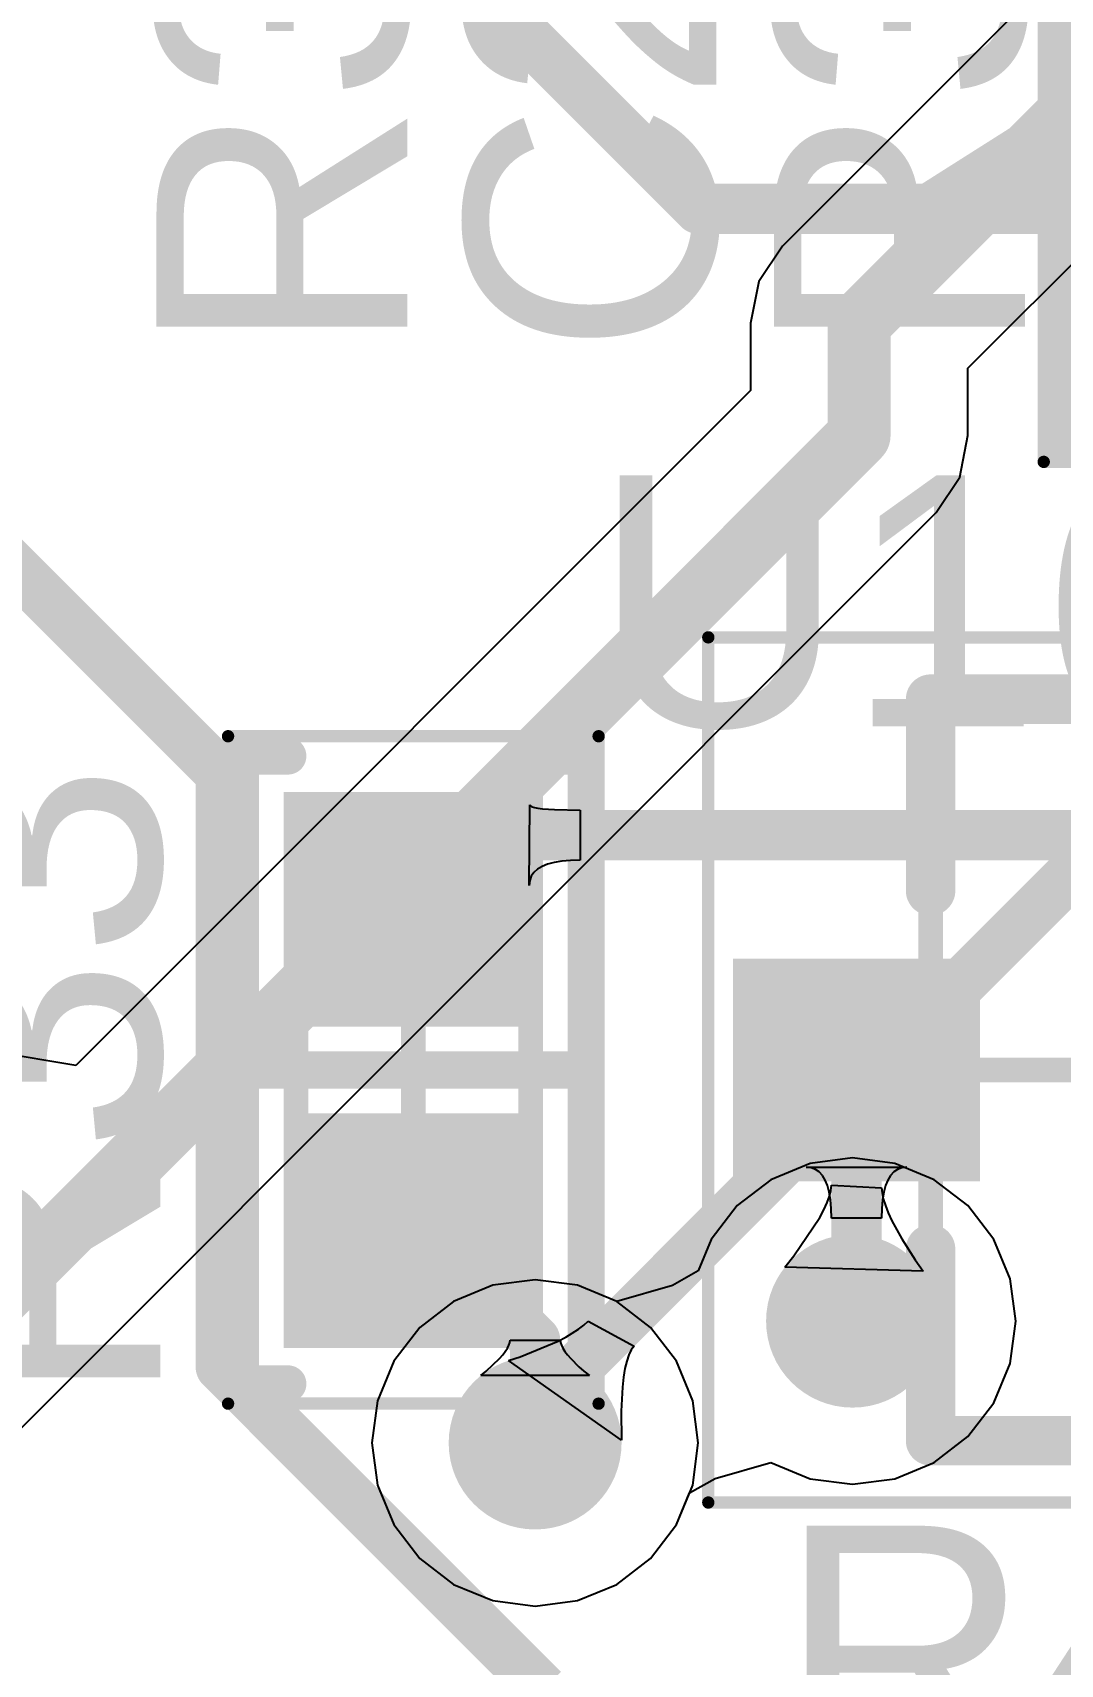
# Model space of a CAD drawing. Header units: inches. Extents: x -0.01 to 3.94, y -0.06 to 4.68.
# Drawn here: x 1.2493 to 1.4131, y 3.3053 to 3.5652 of the extents above; entities that cross this region are included whole.
import ezdxf

# ---------------------------------------------------------------- set-up
doc = ezdxf.new("R2010")
doc.units = ezdxf.units.IN
doc.header["$MEASUREMENT"] = 0
for name, color, linetype in [('Bottom Layer', 5, 'Continuous'), ('Int1 -GND)', 16, 'Continuous'), ('Int2 -PWR)', 76, 'Continuous'), ('Top 3D Body', 56, 'Continuous'), ('Top Courtyard', 56, 'Continuous'), ('Top Layer', 1, 'Continuous'), ('Top Overlay', 2, 'Continuous'), ('Top Paste', 8, 'Continuous'), ('Top Solder', 216, 'Continuous'), ('Via Holes', 16, 'Continuous')]:
    doc.layers.add(name, color=color, linetype=linetype)
doc.styles.add('Arial', font='', dxfattribs={"height": 0.2})
doc.styles.get('Arial').set_extended_font_data('Arial')

# ---------------------------------------------------------------- blocks, each defined once
blk = doc.blocks.new('ON_SEMI_SOT_23_3_448')
at = {"layer": 'Top Layer'}
for points in [[(-0.05709, 0.02165), (-0.05709, 0.05315), (-0.02165, 0.05315), (-0.02165, 0.02165)], [(0.02165, -0.01575), (0.02165, 0.01575), (0.05709, 0.01575), (0.05709, -0.01575)], [(-0.05709, -0.05315), (-0.05709, -0.02165), (-0.02165, -0.02165), (-0.02165, -0.05315)]]:
    blk.add_hatch(color=1, dxfattribs=at).paths.add_polyline_path(points)
at = {"layer": 'Top Paste'}
for points in [[(-0.05709, 0.02165), (-0.05709, 0.05315), (-0.02165, 0.05315), (-0.02165, 0.02165)], [(0.02165, -0.01575), (0.02165, 0.01575), (0.05709, 0.01575), (0.05709, -0.01575)], [(-0.05709, -0.05315), (-0.05709, -0.02165), (-0.02165, -0.02165), (-0.02165, -0.05315)]]:
    blk.add_hatch(color=8, dxfattribs=at).paths.add_polyline_path(points)
at = {"layer": 'Top Solder'}
for points in [[(-0.05905, 0.01969), (-0.05905, 0.05512), (-0.01968, 0.05512), (-0.01968, 0.01969)], [(0.01969, -0.01772), (0.01969, 0.01772), (0.05906, 0.01772), (0.05906, -0.01772)], [(-0.05905, -0.05512), (-0.05905, -0.01969), (-0.01968, -0.01969), (-0.01968, -0.05512)]]:
    blk.add_hatch(color=216, dxfattribs=at).paths.add_polyline_path(points)
at = {"layer": 'Top 3D Body'}
for points in [[(-0.02756, 0.05906, 0.00394, 0.00394, 0), (-0.02756, -0.05906, 0.00394, 0.00394, 0)], [(0.02756, 0.05906, 0.00394, 0.00394, 0), (-0.02756, 0.05906, 0.00394, 0.00394, 0)], [(0.02756, 0.05906, 0.00394, 0.00394, 0), (0.02756, -0.05906, 0.00394, 0.00394, 0)], [(0.02756, -0.05906, 0.00394, 0.00394, 0), (-0.02756, -0.05906, 0.00394, 0.00394, 0)]]:
    blk.add_lwpolyline(points, format="xyseb", dxfattribs=at)
for points in [[(-0.02854, 0.05906, 0.00197, 0.00197, 1), (-0.02658, 0.05906, 0.00197, 0.00197, 1)], [(-0.02854, 0.05906, 0.00197, 0.00197, 1), (-0.02658, 0.05906, 0.00197, 0.00197, 1)], [(0.02657, 0.05906, 0.00197, 0.00197, 1), (0.02854, 0.05906, 0.00197, 0.00197, 1)], [(0.02657, 0.05906, 0.00197, 0.00197, 1), (0.02854, 0.05906, 0.00197, 0.00197, 1)], [(-0.02854, -0.05906, 0.00197, 0.00197, 1), (-0.02658, -0.05906, 0.00197, 0.00197, 1)], [(-0.02854, -0.05906, 0.00197, 0.00197, 1), (-0.02658, -0.05906, 0.00197, 0.00197, 1)], [(0.02657, -0.05906, 0.00197, 0.00197, 1), (0.02854, -0.05906, 0.00197, 0.00197, 1)], [(0.02657, -0.05906, 0.00197, 0.00197, 1), (0.02854, -0.05906, 0.00197, 0.00197, 1)]]:
    blk.add_lwpolyline(points, format="xyseb", close=True, dxfattribs=at)
at = {"layer": 'Top Courtyard'}
for points in [[(-0.06299, 0.0689, 0.00197, 0.00197, 0), (-0.06299, -0.0689, 0.00197, 0.00197, 0)], [(0.06299, 0.0689, 0.00197, 0.00197, 0), (-0.06299, 0.0689, 0.00197, 0.00197, 0)], [(0.06299, 0.0689, 0.00197, 0.00197, 0), (0.06299, -0.0689, 0.00197, 0.00197, 0)], [(0, 0.01969, 0.00394, 0.00394, 0), (0, -0.01968, 0.00394, 0.00394, 0)], [(0.01968, 0, 0.00394, 0.00394, 0), (-0.01969, 0, 0.00394, 0.00394, 0)], [(0.06299, -0.0689, 0.00197, 0.00197, 0), (-0.06299, -0.0689, 0.00197, 0.00197, 0)]]:
    blk.add_lwpolyline(points, format="xyseb", dxfattribs=at)
for points in [[(-0.06348, 0.0689, 0.000984, 0.000984, 1), (-0.0625, 0.0689, 0.000984, 0.000984, 1)], [(-0.06348, 0.0689, 0.000984, 0.000984, 1), (-0.0625, 0.0689, 0.000984, 0.000984, 1)], [(0.0625, 0.0689, 0.000984, 0.000984, 1), (0.06348, 0.0689, 0.000984, 0.000984, 1)], [(0.0625, 0.0689, 0.000984, 0.000984, 1), (0.06348, 0.0689, 0.000984, 0.000984, 1)], [(-0.00098, 0.01969, 0.00197, 0.00197, 1), (0.00098, 0.01969, 0.00197, 0.00197, 1)], [(-0.02067, 0, 0.00197, 0.00197, 1), (-0.0187, 0, 0.00197, 0.00197, 1)], [(0.0187, 0, 0.00197, 0.00197, 1), (0.02067, 0, 0.00197, 0.00197, 1)], [(-0.00098, -0.01968, 0.00197, 0.00197, 1), (0.00098, -0.01968, 0.00197, 0.00197, 1)], [(-0.06348, -0.0689, 0.000984, 0.000984, 1), (-0.0625, -0.0689, 0.000984, 0.000984, 1)], [(-0.06348, -0.0689, 0.000984, 0.000984, 1), (-0.0625, -0.0689, 0.000984, 0.000984, 1)], [(0.0625, -0.0689, 0.000984, 0.000984, 1), (0.06348, -0.0689, 0.000984, 0.000984, 1)], [(0.0625, -0.0689, 0.000984, 0.000984, 1), (0.06348, -0.0689, 0.000984, 0.000984, 1)]]:
    blk.add_lwpolyline(points, format="xyseb", close=True, dxfattribs=at)
at = {"layer": 'Top Overlay'}
for points in [[(-0.04035, 0.07185, 0.00984, 0.00984, 1), (-0.0502, 0.07185, 0.00984, 0.00984, 1)], [(-0.05266, 0.07185, 0.00492, 0.00492, 1), (-0.04774, 0.07185, 0.00492, 0.00492, 1)], [(-0.04281, 0.07185, 0.00492, 0.00492, 1), (-0.03789, 0.07185, 0.00492, 0.00492, 1)], [(-0.00591, 0.05906, 0.00394, 0.00394, 1), (-0.00197, 0.05906, 0.00394, 0.00394, 1)], [(0.02559, 0.05906, 0.00394, 0.00394, 1), (0.02953, 0.05906, 0.00394, 0.00394, 1)], [(0.02559, 0.05906, 0.00394, 0.00394, 1), (0.02953, 0.05906, 0.00394, 0.00394, 1)], [(0.02559, 0.02854, 0.00394, 0.00394, 1), (0.02953, 0.02854, 0.00394, 0.00394, 1)], [(0.02559, -0.02854, 0.00394, 0.00394, 1), (0.02953, -0.02854, 0.00394, 0.00394, 1)], [(-0.00591, -0.05906, 0.00394, 0.00394, 1), (-0.00197, -0.05906, 0.00394, 0.00394, 1)], [(0.02559, -0.05906, 0.00394, 0.00394, 1), (0.02953, -0.05906, 0.00394, 0.00394, 1)], [(0.02559, -0.05906, 0.00394, 0.00394, 1), (0.02953, -0.05906, 0.00394, 0.00394, 1)]]:
    blk.add_lwpolyline(points, format="xyseb", close=True, dxfattribs=at)
for points in [[(0.02756, 0.05906, 0.00787, 0.00787, 0), (-0.00394, 0.05906, 0.00787, 0.00787, 0)], [(0.02756, 0.05906, 0.00787, 0.00787, 0), (0.02756, 0.02854, 0.00787, 0.00787, 0)], [(0.02756, -0.02854, 0.00787, 0.00787, 0), (0.02756, -0.05906, 0.00787, 0.00787, 0)], [(0.02756, -0.05906, 0.00787, 0.00787, 0), (-0.00394, -0.05906, 0.00787, 0.00787, 0)]]:
    blk.add_lwpolyline(points, format="xyseb", dxfattribs=at)
blk = doc.blocks.new('RES_0603_1608_521')
at = {"layer": 'Top Layer'}
for points in [[(-0.04232, -0.0187), (-0.04232, 0.0187), (-0.00886, 0.0187), (-0.00886, -0.0187)], [(0.00886, -0.0187), (0.00886, 0.0187), (0.04232, 0.0187), (0.04232, -0.0187)]]:
    blk.add_hatch(color=1, dxfattribs=at).paths.add_polyline_path(points)
at = {"layer": 'Top Paste'}
for points in [[(-0.04232, -0.0187), (-0.04232, 0.0187), (-0.00886, 0.0187), (-0.00886, -0.0187)], [(0.00886, -0.0187), (0.00886, 0.0187), (0.04232, 0.0187), (0.04232, -0.0187)]]:
    blk.add_hatch(color=8, dxfattribs=at).paths.add_polyline_path(points)
at = {"layer": 'Top Solder'}
for points in [[(-0.04429, -0.02067), (-0.04429, 0.02067), (-0.00689, 0.02067), (-0.00689, -0.02067)], [(0.00689, -0.02067), (0.00689, 0.02067), (0.04429, 0.02067), (0.04429, -0.02067)]]:
    blk.add_hatch(color=216, dxfattribs=at).paths.add_polyline_path(points)
at = {"layer": 'Top 3D Body'}
for points in [[(0.03445, 0.0187, 0.00394, 0.00394, 0), (-0.03445, 0.0187, 0.00394, 0.00394, 0)], [(-0.03445, -0.0187, 0.00394, 0.00394, 0), (-0.03445, 0.0187, 0.00394, 0.00394, 0)], [(0.03445, -0.0187, 0.00394, 0.00394, 0), (0.03445, 0.0187, 0.00394, 0.00394, 0)], [(0.03445, -0.0187, 0.00394, 0.00394, 0), (-0.03445, -0.0187, 0.00394, 0.00394, 0)]]:
    blk.add_lwpolyline(points, format="xyseb", dxfattribs=at)
for points in [[(-0.03543, 0.0187, 0.00197, 0.00197, 1), (-0.03346, 0.0187, 0.00197, 0.00197, 1)], [(-0.03543, 0.0187, 0.00197, 0.00197, 1), (-0.03346, 0.0187, 0.00197, 0.00197, 1)], [(0.03346, 0.0187, 0.00197, 0.00197, 1), (0.03543, 0.0187, 0.00197, 0.00197, 1)], [(0.03346, 0.0187, 0.00197, 0.00197, 1), (0.03543, 0.0187, 0.00197, 0.00197, 1)], [(-0.03543, -0.0187, 0.00197, 0.00197, 1), (-0.03346, -0.0187, 0.00197, 0.00197, 1)], [(-0.03543, -0.0187, 0.00197, 0.00197, 1), (-0.03346, -0.0187, 0.00197, 0.00197, 1)], [(0.03346, -0.0187, 0.00197, 0.00197, 1), (0.03543, -0.0187, 0.00197, 0.00197, 1)], [(0.03346, -0.0187, 0.00197, 0.00197, 1), (0.03543, -0.0187, 0.00197, 0.00197, 1)]]:
    blk.add_lwpolyline(points, format="xyseb", close=True, dxfattribs=at)
at = {"layer": 'Top Courtyard'}
for points in [[(0.05315, 0.02953, 0.00197, 0.00197, 0), (-0.05315, 0.02953, 0.00197, 0.00197, 0)], [(-0.05315, -0.02953, 0.00197, 0.00197, 0), (-0.05315, 0.02953, 0.00197, 0.00197, 0)], [(0.05315, -0.02953, 0.00197, 0.00197, 0), (0.05315, 0.02953, 0.00197, 0.00197, 0)], [(0, -0.0187, 0.00394, 0.00394, 0), (0, 0.0187, 0.00394, 0.00394, 0)], [(0.0187, 0, 0.00394, 0.00394, 0), (-0.0187, 0, 0.00394, 0.00394, 0)], [(0.05315, -0.02953, 0.00197, 0.00197, 0), (-0.05315, -0.02953, 0.00197, 0.00197, 0)]]:
    blk.add_lwpolyline(points, format="xyseb", dxfattribs=at)
for points in [[(-0.05364, 0.02953, 0.000984, 0.000984, 1), (-0.05266, 0.02953, 0.000984, 0.000984, 1)], [(-0.05364, 0.02953, 0.000984, 0.000984, 1), (-0.05266, 0.02953, 0.000984, 0.000984, 1)], [(0.05266, 0.02953, 0.000984, 0.000984, 1), (0.05364, 0.02953, 0.000984, 0.000984, 1)], [(0.05266, 0.02953, 0.000984, 0.000984, 1), (0.05364, 0.02953, 0.000984, 0.000984, 1)], [(-0.00098, 0.0187, 0.00197, 0.00197, 1), (0.00098, 0.0187, 0.00197, 0.00197, 1)], [(-0.01968, 0, 0.00197, 0.00197, 1), (-0.01772, 0, 0.00197, 0.00197, 1)], [(0.01772, 0, 0.00197, 0.00197, 1), (0.01968, 0, 0.00197, 0.00197, 1)], [(-0.00098, -0.0187, 0.00197, 0.00197, 1), (0.00098, -0.0187, 0.00197, 0.00197, 1)], [(-0.05364, -0.02953, 0.000984, 0.000984, 1), (-0.05266, -0.02953, 0.000984, 0.000984, 1)], [(-0.05364, -0.02953, 0.000984, 0.000984, 1), (-0.05266, -0.02953, 0.000984, 0.000984, 1)], [(0.05266, -0.02953, 0.000984, 0.000984, 1), (0.05364, -0.02953, 0.000984, 0.000984, 1)], [(0.05266, -0.02953, 0.000984, 0.000984, 1), (0.05364, -0.02953, 0.000984, 0.000984, 1)]]:
    blk.add_lwpolyline(points, format="xyseb", close=True, dxfattribs=at)
at = {"layer": 'Top Overlay'}
for points in [[(0.05, 0.02756, 0.00591, 0.00591, 0), (-0.05, 0.02756, 0.00591, 0.00591, 0)], [(-0.05, 0.02, 0.00591, 0.00591, 0), (-0.05, 0.02756, 0.00591, 0.00591, 0)], [(0, -0.02756, 0.00591, 0.00591, 0), (0, 0.02756, 0.00591, 0.00591, 0)], [(0.05, 0.02, 0.00591, 0.00591, 0), (0.05, 0.02756, 0.00591, 0.00591, 0)], [(-0.05, -0.02756, 0.00591, 0.00591, 0), (-0.05, -0.02, 0.00591, 0.00591, 0)], [(0.05, -0.02756, 0.00591, 0.00591, 0), (0.05, -0.02, 0.00591, 0.00591, 0)], [(0.05, -0.02756, 0.00591, 0.00591, 0), (-0.05, -0.02756, 0.00591, 0.00591, 0)]]:
    blk.add_lwpolyline(points, format="xyseb", dxfattribs=at)
for points in [[(-0.05148, 0.02756, 0.00295, 0.00295, 1), (-0.04852, 0.02756, 0.00295, 0.00295, 1)], [(-0.05148, 0.02756, 0.00295, 0.00295, 1), (-0.04852, 0.02756, 0.00295, 0.00295, 1)], [(-0.00148, 0.02756, 0.00295, 0.00295, 1), (0.00148, 0.02756, 0.00295, 0.00295, 1)], [(0.04852, 0.02756, 0.00295, 0.00295, 1), (0.05148, 0.02756, 0.00295, 0.00295, 1)], [(0.04852, 0.02756, 0.00295, 0.00295, 1), (0.05148, 0.02756, 0.00295, 0.00295, 1)], [(-0.05148, 0.02, 0.00295, 0.00295, 1), (-0.04852, 0.02, 0.00295, 0.00295, 1)], [(0.04852, 0.02, 0.00295, 0.00295, 1), (0.05148, 0.02, 0.00295, 0.00295, 1)], [(-0.05148, -0.02, 0.00295, 0.00295, 1), (-0.04852, -0.02, 0.00295, 0.00295, 1)], [(0.04852, -0.02, 0.00295, 0.00295, 1), (0.05148, -0.02, 0.00295, 0.00295, 1)], [(-0.05148, -0.02756, 0.00295, 0.00295, 1), (-0.04852, -0.02756, 0.00295, 0.00295, 1)], [(-0.05148, -0.02756, 0.00295, 0.00295, 1), (-0.04852, -0.02756, 0.00295, 0.00295, 1)], [(-0.00148, -0.02756, 0.00295, 0.00295, 1), (0.00148, -0.02756, 0.00295, 0.00295, 1)], [(0.04852, -0.02756, 0.00295, 0.00295, 1), (0.05148, -0.02756, 0.00295, 0.00295, 1)], [(0.04852, -0.02756, 0.00295, 0.00295, 1), (0.05148, -0.02756, 0.00295, 0.00295, 1)]]:
    blk.add_lwpolyline(points, format="xyseb", close=True, dxfattribs=at)
blk = doc.blocks.new('RES_0603_1608_522')
at = {"layer": 'Top Layer'}
for points in [[(-0.04232, -0.0187), (-0.04232, 0.0187), (-0.00886, 0.0187), (-0.00886, -0.0187)], [(0.00886, -0.0187), (0.00886, 0.0187), (0.04232, 0.0187), (0.04232, -0.0187)]]:
    blk.add_hatch(color=1, dxfattribs=at).paths.add_polyline_path(points)
at = {"layer": 'Top Paste'}
for points in [[(-0.04232, -0.0187), (-0.04232, 0.0187), (-0.00886, 0.0187), (-0.00886, -0.0187)], [(0.00886, -0.0187), (0.00886, 0.0187), (0.04232, 0.0187), (0.04232, -0.0187)]]:
    blk.add_hatch(color=8, dxfattribs=at).paths.add_polyline_path(points)
at = {"layer": 'Top Solder'}
for points in [[(-0.04429, -0.02067), (-0.04429, 0.02067), (-0.00689, 0.02067), (-0.00689, -0.02067)], [(0.00689, -0.02067), (0.00689, 0.02067), (0.04429, 0.02067), (0.04429, -0.02067)]]:
    blk.add_hatch(color=216, dxfattribs=at).paths.add_polyline_path(points)
at = {"layer": 'Top 3D Body'}
for points in [[(0.03445, 0.0187, 0.00394, 0.00394, 0), (-0.03445, 0.0187, 0.00394, 0.00394, 0)], [(-0.03445, -0.0187, 0.00394, 0.00394, 0), (-0.03445, 0.0187, 0.00394, 0.00394, 0)], [(0.03445, -0.0187, 0.00394, 0.00394, 0), (0.03445, 0.0187, 0.00394, 0.00394, 0)], [(0.03445, -0.0187, 0.00394, 0.00394, 0), (-0.03445, -0.0187, 0.00394, 0.00394, 0)]]:
    blk.add_lwpolyline(points, format="xyseb", dxfattribs=at)
for points in [[(-0.03543, 0.0187, 0.00197, 0.00197, 1), (-0.03346, 0.0187, 0.00197, 0.00197, 1)], [(-0.03543, 0.0187, 0.00197, 0.00197, 1), (-0.03346, 0.0187, 0.00197, 0.00197, 1)], [(0.03346, 0.0187, 0.00197, 0.00197, 1), (0.03543, 0.0187, 0.00197, 0.00197, 1)], [(0.03346, 0.0187, 0.00197, 0.00197, 1), (0.03543, 0.0187, 0.00197, 0.00197, 1)], [(-0.03543, -0.0187, 0.00197, 0.00197, 1), (-0.03346, -0.0187, 0.00197, 0.00197, 1)], [(-0.03543, -0.0187, 0.00197, 0.00197, 1), (-0.03346, -0.0187, 0.00197, 0.00197, 1)], [(0.03346, -0.0187, 0.00197, 0.00197, 1), (0.03543, -0.0187, 0.00197, 0.00197, 1)], [(0.03346, -0.0187, 0.00197, 0.00197, 1), (0.03543, -0.0187, 0.00197, 0.00197, 1)]]:
    blk.add_lwpolyline(points, format="xyseb", close=True, dxfattribs=at)
at = {"layer": 'Top Courtyard'}
for points in [[(0.05315, 0.02953, 0.00197, 0.00197, 0), (-0.05315, 0.02953, 0.00197, 0.00197, 0)], [(-0.05315, -0.02953, 0.00197, 0.00197, 0), (-0.05315, 0.02953, 0.00197, 0.00197, 0)], [(0.05315, -0.02953, 0.00197, 0.00197, 0), (0.05315, 0.02953, 0.00197, 0.00197, 0)], [(0, -0.0187, 0.00394, 0.00394, 0), (0, 0.0187, 0.00394, 0.00394, 0)], [(0.0187, 0, 0.00394, 0.00394, 0), (-0.0187, 0, 0.00394, 0.00394, 0)], [(0.05315, -0.02953, 0.00197, 0.00197, 0), (-0.05315, -0.02953, 0.00197, 0.00197, 0)]]:
    blk.add_lwpolyline(points, format="xyseb", dxfattribs=at)
for points in [[(-0.05364, 0.02953, 0.000984, 0.000984, 1), (-0.05266, 0.02953, 0.000984, 0.000984, 1)], [(-0.05364, 0.02953, 0.000984, 0.000984, 1), (-0.05266, 0.02953, 0.000984, 0.000984, 1)], [(0.05266, 0.02953, 0.000984, 0.000984, 1), (0.05364, 0.02953, 0.000984, 0.000984, 1)], [(0.05266, 0.02953, 0.000984, 0.000984, 1), (0.05364, 0.02953, 0.000984, 0.000984, 1)], [(-0.00098, 0.0187, 0.00197, 0.00197, 1), (0.00098, 0.0187, 0.00197, 0.00197, 1)], [(-0.01968, 0, 0.00197, 0.00197, 1), (-0.01772, 0, 0.00197, 0.00197, 1)], [(0.01772, 0, 0.00197, 0.00197, 1), (0.01968, 0, 0.00197, 0.00197, 1)], [(-0.00098, -0.0187, 0.00197, 0.00197, 1), (0.00098, -0.0187, 0.00197, 0.00197, 1)], [(-0.05364, -0.02953, 0.000984, 0.000984, 1), (-0.05266, -0.02953, 0.000984, 0.000984, 1)], [(-0.05364, -0.02953, 0.000984, 0.000984, 1), (-0.05266, -0.02953, 0.000984, 0.000984, 1)], [(0.05266, -0.02953, 0.000984, 0.000984, 1), (0.05364, -0.02953, 0.000984, 0.000984, 1)], [(0.05266, -0.02953, 0.000984, 0.000984, 1), (0.05364, -0.02953, 0.000984, 0.000984, 1)]]:
    blk.add_lwpolyline(points, format="xyseb", close=True, dxfattribs=at)
at = {"layer": 'Top Overlay'}
for points in [[(0.05, 0.02756, 0.00591, 0.00591, 0), (-0.05, 0.02756, 0.00591, 0.00591, 0)], [(-0.05, 0.02, 0.00591, 0.00591, 0), (-0.05, 0.02756, 0.00591, 0.00591, 0)], [(0, -0.02756, 0.00591, 0.00591, 0), (0, 0.02756, 0.00591, 0.00591, 0)], [(0.05, 0.02, 0.00591, 0.00591, 0), (0.05, 0.02756, 0.00591, 0.00591, 0)], [(-0.05, -0.02756, 0.00591, 0.00591, 0), (-0.05, -0.02, 0.00591, 0.00591, 0)], [(0.05, -0.02756, 0.00591, 0.00591, 0), (0.05, -0.02, 0.00591, 0.00591, 0)], [(0.05, -0.02756, 0.00591, 0.00591, 0), (-0.05, -0.02756, 0.00591, 0.00591, 0)]]:
    blk.add_lwpolyline(points, format="xyseb", dxfattribs=at)
for points in [[(-0.05148, 0.02756, 0.00295, 0.00295, 1), (-0.04852, 0.02756, 0.00295, 0.00295, 1)], [(-0.05148, 0.02756, 0.00295, 0.00295, 1), (-0.04852, 0.02756, 0.00295, 0.00295, 1)], [(-0.00148, 0.02756, 0.00295, 0.00295, 1), (0.00148, 0.02756, 0.00295, 0.00295, 1)], [(0.04852, 0.02756, 0.00295, 0.00295, 1), (0.05148, 0.02756, 0.00295, 0.00295, 1)], [(0.04852, 0.02756, 0.00295, 0.00295, 1), (0.05148, 0.02756, 0.00295, 0.00295, 1)], [(-0.05148, 0.02, 0.00295, 0.00295, 1), (-0.04852, 0.02, 0.00295, 0.00295, 1)], [(0.04852, 0.02, 0.00295, 0.00295, 1), (0.05148, 0.02, 0.00295, 0.00295, 1)], [(-0.05148, -0.02, 0.00295, 0.00295, 1), (-0.04852, -0.02, 0.00295, 0.00295, 1)], [(0.04852, -0.02, 0.00295, 0.00295, 1), (0.05148, -0.02, 0.00295, 0.00295, 1)], [(-0.05148, -0.02756, 0.00295, 0.00295, 1), (-0.04852, -0.02756, 0.00295, 0.00295, 1)], [(-0.05148, -0.02756, 0.00295, 0.00295, 1), (-0.04852, -0.02756, 0.00295, 0.00295, 1)], [(-0.00148, -0.02756, 0.00295, 0.00295, 1), (0.00148, -0.02756, 0.00295, 0.00295, 1)], [(0.04852, -0.02756, 0.00295, 0.00295, 1), (0.05148, -0.02756, 0.00295, 0.00295, 1)], [(0.04852, -0.02756, 0.00295, 0.00295, 1), (0.05148, -0.02756, 0.00295, 0.00295, 1)]]:
    blk.add_lwpolyline(points, format="xyseb", close=True, dxfattribs=at)

msp = doc.modelspace()

# ---------------------------------------------------------------- hatches: boundary and pattern name
at = {"layer": 'Bottom Layer'}
h = msp.add_hatch(color=5, dxfattribs=at)
edge = h.paths.add_edge_path()
edge.add_arc((1.38, 3.36), 0.01378, 0, 360)
h = msp.add_hatch(color=5, dxfattribs=at)
edge = h.paths.add_edge_path()
edge.add_arc((1.32941, 3.34059), 0.01378, 0, 360)
at = {"layer": 'Int1 -GND)'}
h = msp.add_hatch(color=7, dxfattribs=at)
edge = h.paths.add_edge_path()
edge.add_arc((1.38, 3.36), 0.01378, 0, 360)
h = msp.add_hatch(color=7, dxfattribs=at)
edge = h.paths.add_edge_path()
edge.add_arc((1.32941, 3.34059), 0.01378, 0, 360)
at = {"layer": 'Int2 -PWR)'}
h = msp.add_hatch(color=7, dxfattribs=at)
edge = h.paths.add_edge_path()
edge.add_arc((1.38, 3.36), 0.01378, 0, 360)
h = msp.add_hatch(color=7, dxfattribs=at)
edge = h.paths.add_edge_path()
edge.add_arc((1.32941, 3.34059), 0.01378, 0, 360)
at = {"layer": 'Top Layer'}
h = msp.add_hatch(color=1, dxfattribs=at)
edge = h.paths.add_edge_path()
edge.add_arc((1.38, 3.36), 0.01378, 0, 360)
h = msp.add_hatch(color=1, dxfattribs=at)
edge = h.paths.add_edge_path()
edge.add_arc((1.32941, 3.34059), 0.01378, 0, 360)
at = {"layer": 'Via Holes'}
h = msp.add_hatch(color=7, dxfattribs=at)
edge = h.paths.add_edge_path()
edge.add_arc((1.38, 3.36), 0.00689, 0, 360)
h = msp.add_hatch(color=7, dxfattribs=at)
edge = h.paths.add_edge_path()
edge.add_arc((1.32941, 3.34059), 0.00689, 0, 360)

# ---------------------------------------------------------------- linework, layer by layer
at = {"layer": 'Bottom Layer'}
for p, q in [((1.33429, 3.35743), (1.33632, 3.35869)), ((1.33632, 3.35869), (1.33715, 3.35933)), ((1.33715, 3.35933), (1.33786, 3.35997)), ((1.33786, 3.35997), (1.34519, 3.35599)), ((1.32701, 3.35432), (1.33308, 3.3568)), ((1.33308, 3.3568), (1.33429, 3.35743)), ((1.34474, 3.35541), (1.34434, 3.35462)), ((1.34519, 3.35599), (1.34474, 3.35541)), ((1.32517, 3.3537), (1.32701, 3.35432)), ((1.34318, 3.34101), (1.32517, 3.3537)), ((1.344, 3.35364), (1.34372, 3.35244)), ((1.34434, 3.35462), (1.344, 3.35364)), ((1.34349, 3.35105), (1.34332, 3.34945)), ((1.34372, 3.35244), (1.34349, 3.35105)), ((1.34332, 3.34945), (1.34314, 3.34564)), ((1.34314, 3.34564), (1.34318, 3.34101))]:
    msp.add_line(p, q, dxfattribs=at)
for points in [[(1.32941, 3.34587, 0.008, 0.008, 0), (1.58549, 3.60195, 0.008, 0.008, 0)], [(1.32941, 3.34059, 0.008, 0.008, 0), (1.32941, 3.34587, 0.008, 0.008, 0)]]:
    msp.add_lwpolyline(points, format="xyseb", dxfattribs=at)
for points in [[(1.32741, 3.34587, 0.004, 0.004, 1), (1.33141, 3.34587, 0.004, 0.004, 1)], [(1.32741, 3.34587, 0.004, 0.004, 1), (1.33141, 3.34587, 0.004, 0.004, 1)], [(1.32741, 3.34059, 0.004, 0.004, 1), (1.33141, 3.34059, 0.004, 0.004, 1)]]:
    msp.add_lwpolyline(points, format="xyseb", close=True, dxfattribs=at)
at = {"layer": 'Int1 -GND)'}
for p, q in [((1.32268, 3.36571), (1.31641, 3.36311)), ((1.32941, 3.36659), (1.32268, 3.36571)), ((1.33614, 3.36571), (1.32941, 3.36659)), ((1.34241, 3.36311), (1.33614, 3.36571)), ((1.31641, 3.36311), (1.31102, 3.35898)), ((1.34779, 3.35898), (1.34241, 3.36311)), ((1.31102, 3.35898), (1.30689, 3.35359)), ((1.35193, 3.35359), (1.34779, 3.35898)), ((1.30689, 3.35359), (1.30429, 3.34732)), ((1.35452, 3.34732), (1.35193, 3.35359)), ((1.30429, 3.34732), (1.30341, 3.34059)), ((1.35541, 3.34059), (1.35452, 3.34732)), ((1.30341, 3.34059), (1.30429, 3.33386)), ((1.35452, 3.33386), (1.35541, 3.34059)), ((1.30429, 3.33386), (1.30689, 3.32759)), ((1.35193, 3.32759), (1.35452, 3.33386)), ((1.30689, 3.32759), (1.31102, 3.32221)), ((1.34779, 3.32221), (1.35193, 3.32759)), ((1.31102, 3.32221), (1.31641, 3.31807)), ((1.34241, 3.31807), (1.34779, 3.32221)), ((1.31641, 3.31807), (1.32268, 3.31548)), ((1.33614, 3.31548), (1.34241, 3.31807)), ((1.32268, 3.31548), (1.32941, 3.31459)), ((1.32941, 3.31459), (1.33614, 3.31548))]:
    msp.add_line(p, q, dxfattribs=at)
at = {"layer": 'Int2 -PWR)'}
for p, q in [((1.52987, 3.69226), (1.36881, 3.53119)), ((1.3984, 3.51176), (1.47762, 3.59098)), ((1.36881, 3.53119), (1.36505, 3.52557)), ((1.36505, 3.52557), (1.36373, 3.51894)), ((1.36373, 3.51894), (1.36373, 3.50824)), ((1.3984, 3.50106), (1.3984, 3.51176)), ((1.36373, 3.50824), (1.2562, 3.40072)), ((1.39708, 3.49443), (1.3984, 3.50106)), ((1.39332, 3.48881), (1.39708, 3.49443)), ((1.24583, 3.34132), (1.39332, 3.48881)), ((1.2562, 3.40072), (1.24275, 3.40296)), ((1.37327, 3.38512), (1.367, 3.38252)), ((1.38, 3.386), (1.37327, 3.38512)), ((1.38673, 3.38512), (1.38, 3.386)), ((1.393, 3.38252), (1.38673, 3.38512)), ((1.367, 3.38252), (1.36161, 3.37839)), ((1.39839, 3.37839), (1.393, 3.38252)), ((1.36161, 3.37839), (1.35748, 3.373)), ((1.40252, 3.373), (1.39839, 3.37839)), ((1.35748, 3.373), (1.3554, 3.36798)), ((1.40512, 3.36673), (1.40252, 3.373)), ((1.32268, 3.36571), (1.31641, 3.36311)), ((1.32941, 3.36659), (1.32268, 3.36571)), ((1.33614, 3.36571), (1.32941, 3.36659)), ((1.34241, 3.36311), (1.33614, 3.36571)), ((1.35128, 3.36569), (1.34241, 3.36311)), ((1.3554, 3.36798), (1.35128, 3.36569)), ((1.406, 3.36), (1.40512, 3.36673)), ((1.31641, 3.36311), (1.31102, 3.35898)), ((1.31102, 3.35898), (1.30689, 3.35359)), ((1.40512, 3.35327), (1.406, 3.36)), ((1.30689, 3.35359), (1.30429, 3.34732)), ((1.40252, 3.347), (1.40512, 3.35327)), ((1.30429, 3.34732), (1.30341, 3.34059)), ((1.39839, 3.34161), (1.40252, 3.347)), ((1.30341, 3.34059), (1.30429, 3.33386)), ((1.393, 3.33748), (1.39839, 3.34161)), ((1.35812, 3.33491), (1.367, 3.33748)), ((1.367, 3.33748), (1.37327, 3.33488)), ((1.38673, 3.33488), (1.393, 3.33748)), ((1.35401, 3.33262), (1.35812, 3.33491)), ((1.37327, 3.33488), (1.38, 3.334)), ((1.38, 3.334), (1.38673, 3.33488)), ((1.30429, 3.33386), (1.30689, 3.32759)), ((1.35193, 3.32759), (1.35401, 3.33262)), ((1.30689, 3.32759), (1.31102, 3.32221)), ((1.34779, 3.32221), (1.35193, 3.32759)), ((1.31102, 3.32221), (1.31641, 3.31807)), ((1.34241, 3.31807), (1.34779, 3.32221)), ((1.31641, 3.31807), (1.32268, 3.31548)), ((1.33614, 3.31548), (1.34241, 3.31807)), ((1.32268, 3.31548), (1.32941, 3.31459)), ((1.32941, 3.31459), (1.33614, 3.31548))]:
    msp.add_line(p, q, dxfattribs=at)
for points in [[(1.38106, 3.51894, 0.01, 0.01, 0), (1.54213, 3.68, 0.01, 0.01, 0)], [(1.38106, 3.50106, 0.01, 0.01, 0), (1.38106, 3.51894, 0.01, 0.01, 0)], [(1.22, 3.34, 0.01, 0.01, 0), (1.38106, 3.50106, 0.01, 0.01, 0)]]:
    msp.add_lwpolyline(points, format="xyseb", dxfattribs=at)
for points in [[(1.37856, 3.51894, 0.005, 0.005, 1), (1.38356, 3.51894, 0.005, 0.005, 1)], [(1.37856, 3.51894, 0.005, 0.005, 1), (1.38356, 3.51894, 0.005, 0.005, 1)], [(1.37856, 3.50106, 0.005, 0.005, 1), (1.38356, 3.50106, 0.005, 0.005, 1)], [(1.37856, 3.50106, 0.005, 0.005, 1), (1.38356, 3.50106, 0.005, 0.005, 1)]]:
    msp.add_lwpolyline(points, format="xyseb", close=True, dxfattribs=at)
at = {"layer": 'Top Layer'}
for p, q in [((1.32846, 3.4294), (1.32858, 3.4422)), ((1.32858, 3.4422), (1.32866, 3.44205)), ((1.32866, 3.44205), (1.3289, 3.44191)), ((1.3289, 3.44191), (1.3293, 3.44179)), ((1.3293, 3.44179), (1.32986, 3.44169)), ((1.32986, 3.44169), (1.33058, 3.4416)), ((1.33058, 3.4416), (1.3325, 3.44147)), ((1.3325, 3.44147), (1.33658, 3.4414)), ((1.33658, 3.4414), (1.33658, 3.4334)), ((1.33367, 3.43324), (1.33246, 3.43304)), ((1.33504, 3.43336), (1.33367, 3.43324)), ((1.33658, 3.4334), (1.33504, 3.43336)), ((1.3288, 3.43084), (1.32855, 3.43016)), ((1.32921, 3.43144), (1.3288, 3.43084)), ((1.32978, 3.43196), (1.32921, 3.43144)), ((1.33051, 3.4324), (1.32978, 3.43196)), ((1.3314, 3.43276), (1.33051, 3.4324)), ((1.33246, 3.43304), (1.3314, 3.43276)), ((1.32855, 3.43016), (1.32846, 3.4294)), ((1.37339, 3.38441), (1.37263, 3.38449)), ((1.37263, 3.38449), (1.38863, 3.38449)), ((1.37407, 3.38417), (1.37339, 3.38441)), ((1.37467, 3.38376), (1.37407, 3.38417)), ((1.38719, 3.38417), (1.38659, 3.38376)), ((1.38787, 3.38441), (1.38719, 3.38417)), ((1.38863, 3.38449), (1.38787, 3.38441)), ((1.37519, 3.38319), (1.37467, 3.38376)), ((1.37563, 3.38246), (1.37519, 3.38319)), ((1.37599, 3.38157), (1.37563, 3.38246)), ((1.37627, 3.38051), (1.37599, 3.38157)), ((1.37656, 3.38082), (1.37663, 3.38163)), ((1.37663, 3.38163), (1.38463, 3.38125)), ((1.38463, 3.38125), (1.3847, 3.38041)), ((1.38527, 3.38157), (1.38499, 3.38051)), ((1.38563, 3.38246), (1.38527, 3.38157)), ((1.38607, 3.38319), (1.38563, 3.38246)), ((1.38659, 3.38376), (1.38607, 3.38319)), ((1.37544, 3.37774), (1.37596, 3.37888)), ((1.37596, 3.37888), (1.37633, 3.37991)), ((1.37647, 3.3793), (1.37627, 3.38051)), ((1.37633, 3.37991), (1.37656, 3.38082)), ((1.37659, 3.37791), (1.37647, 3.3793)), ((1.38479, 3.3793), (1.38467, 3.37791)), ((1.3847, 3.38041), (1.38489, 3.37946)), ((1.38499, 3.38051), (1.38479, 3.3793)), ((1.38489, 3.37946), (1.38523, 3.3784)), ((1.37063, 3.37039), (1.37478, 3.3765)), ((1.37478, 3.3765), (1.37544, 3.37774)), ((1.37663, 3.37637), (1.37659, 3.37791)), ((1.38463, 3.37637), (1.37663, 3.37637)), ((1.38467, 3.37791), (1.38463, 3.37637)), ((1.38523, 3.3784), (1.38569, 3.37723)), ((1.38569, 3.37723), (1.38628, 3.37596)), ((1.38628, 3.37596), (1.38787, 3.37308)), ((1.38787, 3.37308), (1.38999, 3.36977)), ((1.36922, 3.36859), (1.37063, 3.37039)), ((1.39125, 3.36796), (1.36922, 3.36859)), ((1.38999, 3.36977), (1.39125, 3.36796)), ((1.32466, 3.35516), (1.32499, 3.35567)), ((1.32499, 3.35567), (1.32522, 3.35614)), ((1.32522, 3.35614), (1.32536, 3.35657)), ((1.32536, 3.35657), (1.32541, 3.35697)), ((1.32541, 3.35697), (1.33341, 3.35697)), ((1.33341, 3.35697), (1.33345, 3.35657)), ((1.33345, 3.35657), (1.33359, 3.35614)), ((1.33359, 3.35614), (1.33383, 3.35567)), ((1.33383, 3.35567), (1.33415, 3.35516)), ((1.32163, 3.35204), (1.32373, 3.35402)), ((1.32373, 3.35402), (1.32424, 3.35461)), ((1.32424, 3.35461), (1.32466, 3.35516)), ((1.33415, 3.35516), (1.33457, 3.35461)), ((1.33457, 3.35461), (1.33509, 3.35402)), ((1.33509, 3.35402), (1.33639, 3.35274)), ((1.33639, 3.35274), (1.33719, 3.35204)), ((1.32074, 3.35131), (1.32163, 3.35204)), ((1.33807, 3.35131), (1.32074, 3.35131)), ((1.33719, 3.35204), (1.33807, 3.35131))]:
    msp.add_line(p, q, dxfattribs=at)
for points in [[(1.19, 3.70263, 0.008, 0.008, 0), (1.35549, 3.53714, 0.008, 0.008, 0)], [(1.174, 3.55246, 0.008, 0.008, 0), (1.2793, 3.44716, 0.008, 0.008, 0)], [(1.35549, 3.53714, 0.008, 0.008, 0), (1.42727, 3.53714, 0.008, 0.008, 0)], [(1.2793, 3.35271, 0.008, 0.008, 0), (1.2793, 3.44716, 0.008, 0.008, 0)], [(1.31, 3.42559, 0.008, 0.008, 0), (1.32181, 3.4374, 0.008, 0.008, 0)], [(1.32181, 3.4374, 0.008, 0.008, 0), (1.46134, 3.4374, 0.008, 0.008, 0)], [(1.38063, 3.36063, 0.008, 0.008, 0), (1.38063, 3.4, 0.008, 0.008, 0)], [(1.31, 3.37441, 0.008, 0.008, 0), (1.31197, 3.37441, 0.008, 0.008, 0)], [(1.31197, 3.37441, 0.008, 0.008, 0), (1.32941, 3.35697, 0.008, 0.008, 0)], [(1.38, 3.36, 0.008, 0.008, 0), (1.38063, 3.36063, 0.008, 0.008, 0)], [(1.32941, 3.34059, 0.008, 0.008, 0), (1.32941, 3.35697, 0.008, 0.008, 0)], [(1.2793, 3.35271, 0.008, 0.008, 0), (1.3307, 3.30131, 0.008, 0.008, 0)]]:
    msp.add_lwpolyline(points, format="xyseb", dxfattribs=at)
for points in [[(1.35349, 3.53714, 0.004, 0.004, 1), (1.35749, 3.53714, 0.004, 0.004, 1)], [(1.35349, 3.53714, 0.004, 0.004, 1), (1.35749, 3.53714, 0.004, 0.004, 1)], [(1.2773, 3.44716, 0.004, 0.004, 1), (1.2813, 3.44716, 0.004, 0.004, 1)], [(1.2773, 3.44716, 0.004, 0.004, 1), (1.2813, 3.44716, 0.004, 0.004, 1)], [(1.31981, 3.4374, 0.004, 0.004, 1), (1.32381, 3.4374, 0.004, 0.004, 1)], [(1.31981, 3.4374, 0.004, 0.004, 1), (1.32381, 3.4374, 0.004, 0.004, 1)], [(1.308, 3.42559, 0.004, 0.004, 1), (1.312, 3.42559, 0.004, 0.004, 1)], [(1.37863, 3.4, 0.004, 0.004, 1), (1.38263, 3.4, 0.004, 0.004, 1)], [(1.308, 3.37441, 0.004, 0.004, 1), (1.312, 3.37441, 0.004, 0.004, 1)], [(1.30997, 3.37441, 0.004, 0.004, 1), (1.31397, 3.37441, 0.004, 0.004, 1)], [(1.30997, 3.37441, 0.004, 0.004, 1), (1.31397, 3.37441, 0.004, 0.004, 1)], [(1.378, 3.36, 0.004, 0.004, 1), (1.382, 3.36, 0.004, 0.004, 1)], [(1.37863, 3.36063, 0.004, 0.004, 1), (1.38263, 3.36063, 0.004, 0.004, 1)], [(1.37863, 3.36063, 0.004, 0.004, 1), (1.38263, 3.36063, 0.004, 0.004, 1)], [(1.32741, 3.35697, 0.004, 0.004, 1), (1.33141, 3.35697, 0.004, 0.004, 1)], [(1.32741, 3.35697, 0.004, 0.004, 1), (1.33141, 3.35697, 0.004, 0.004, 1)], [(1.2773, 3.35271, 0.004, 0.004, 1), (1.2813, 3.35271, 0.004, 0.004, 1)], [(1.2773, 3.35271, 0.004, 0.004, 1), (1.2813, 3.35271, 0.004, 0.004, 1)], [(1.32741, 3.34059, 0.004, 0.004, 1), (1.33141, 3.34059, 0.004, 0.004, 1)]]:
    msp.add_lwpolyline(points, format="xyseb", close=True, dxfattribs=at)

# ---------------------------------------------------------------- block references
for name, p, rotation in [('RES_0603_1608_522', (1.44, 3.55), 270), ('ON_SEMI_SOT_23_3_448', (1.42, 3.4), 180), ('RES_0603_1608_521', (1.31, 3.4), 270)]:
    msp.add_blockref(name, p, dxfattribs=dict(rotation=rotation))

# ---------------------------------------------------------------- texts
at = {"layer": 'Top Overlay', "style": 'Arial'}
for s, p in [('R32', (1.30906, 3.51378)), ('C20', (1.35827, 3.51378)), ('R34', (1.40748, 3.51378)), ('R33', (1.26968, 3.34646))]:
    msp.add_text(s, height=0.04, rotation=90, dxfattribs=at).set_placement(p)
for s, p in [('U16', (1.33858, 3.45472)), ('R42', (1.36811, 3.2874))]:
    msp.add_text(s, height=0.04, dxfattribs=at).set_placement(p)

doc.saveas('drawing.dxf')
